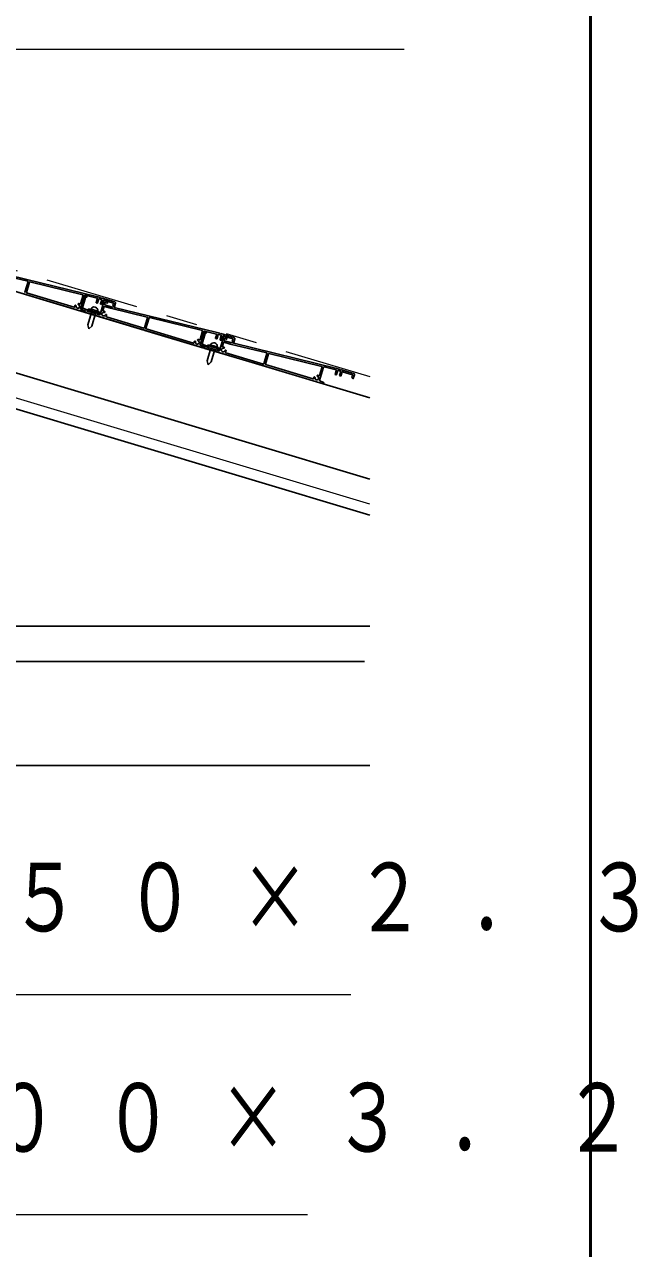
# Model space of a CAD drawing. Units: millimetres on the paper. Extents: x -385 to 224, y -9 to 267.
# Drawn here: x -18.15 to 1.51, y 197.31 to 236.57 of the extents above; entities that cross this region are included whole.
import ezdxf

# ---------------------------------------------------------------- set-up
doc = ezdxf.new("R2010")
doc.units = ezdxf.units.MM
doc.linetypes.add('USER3', pattern=[8, 3, -1, 1, -1, 1, -1])
doc.layers.add('LY_1', color=190, linetype='Continuous', lineweight=25)
doc.styles.add('ＭＳ ゴシック', font='')
doc.styles.get('ＭＳ ゴシック').set_extended_font_data('MS Gothic')

msp = doc.modelspace()

# ---------------------------------------------------------------- linework, layer by layer
at = {"layer": 'LY_1', "color": 7, "lineweight": 50}
msp.add_line((0, 0), (0, 267), dxfattribs=at)
at = {"layer": 'LY_1', "color": 7, "linetype": 'USER3', "lineweight": 13}
msp.add_line((-40.413, 235.275), (-7.076, 225.273), dxfattribs=at)
at = {"layer": 'LY_1', "color": 7}
for p, q in [((-7.076, 224.591), (-40.413, 234.592)), ((-7.076, 221.982), (-39.58, 231.733)), ((-7.076, 220.83), (-39.58, 230.581)), ((-15.998, 227.33), (-16.118, 226.93)), ((-16.111, 227.417), (-16.107, 227.433)), ((-15.728, 227.302), (-16.111, 227.417)), ((-16.094, 227.359), (-16.079, 227.407)), ((-15.775, 227.263), (-16.094, 227.359)), ((-16.017, 227.441), (-16.02, 227.43)), ((-15.794, 227.373), (-15.797, 227.363)), ((-15.775, 227.263), (-15.76, 227.311)), ((-15.728, 227.302), (-15.723, 227.318)), ((-15.304, 227.584), (-15.306, 227.584)), ((-16.087, 226.8), (-16.118, 226.93)), ((-15.87, 227.292), (-15.99, 226.892)), ((-16.087, 226.8), (-15.99, 226.892)), ((-12.167, 226.181), (-12.287, 225.781)), ((-12.28, 226.267), (-12.275, 226.283)), ((-11.897, 226.152), (-12.28, 226.267)), ((-12.263, 226.21), (-12.248, 226.258)), ((-11.943, 226.114), (-12.263, 226.21)), ((-12.186, 226.291), (-12.189, 226.28)), ((-12.039, 226.143), (-12.159, 225.742)), ((-11.962, 226.224), (-11.966, 226.213)), ((-11.943, 226.114), (-11.929, 226.162)), ((-11.897, 226.152), (-11.892, 226.168)), ((-11.473, 226.434), (-11.475, 226.434)), ((-12.256, 225.651), (-12.287, 225.781)), ((-12.256, 225.651), (-12.159, 225.742)), ((-7.642, 225.285), (-7.643, 225.285)), ((-39.58, 217.271), (-7.076, 217.271)), ((-7.243, 216.138), (-39.58, 216.138)), ((-7.076, 212.805), (-40.413, 212.805))]:
    msp.add_line(p, q, dxfattribs=at)
at = {"layer": 'LY_1', "color": 7, "lineweight": 13}
msp.add_line((-7.076, 221.184), (-39.58, 230.935), dxfattribs=at)
at = {"layer": 'LY_1'}
for p, q in [((-18.146, 227.912), (-20.029, 228.477)), ((-18.041, 228.329), (-19.217, 228.616)), ((-15.795, 227.833), (-19.101, 228.639)), ((-18.134, 227.982), (-18.034, 228.317)), ((-18.086, 227.967), (-17.985, 228.306)), ((-16.274, 227.898), (-17.973, 228.313)), ((-18.126, 227.923), (-18.146, 227.912)), ((-18.126, 227.923), (-18.115, 227.903)), ((-16.232, 227.338), (-18.115, 227.903)), ((-16.556, 227.498), (-18.08, 227.955)), ((-16.35, 227.609), (-16.266, 227.886)), ((-16.347, 227.445), (-16.217, 227.875)), ((-16.331, 227.44), (-16.21, 227.843)), ((-16.285, 227.476), (-16.187, 227.804)), ((-15.82, 227.788), (-16.206, 227.882)), ((-16.153, 227.836), (-16.197, 227.85)), ((-16.153, 227.817), (-16.179, 227.811)), ((-15.85, 227.651), (-15.812, 227.775)), ((-15.802, 227.637), (-15.764, 227.761)), ((-15.715, 227.809), (-15.795, 227.833)), ((-15.752, 227.768), (-15.675, 227.745)), ((-15.724, 227.259), (-15.589, 227.709)), ((-15.704, 227.789), (-15.715, 227.809)), ((-15.706, 227.608), (-15.669, 227.733)), ((-15.704, 227.789), (-15.683, 227.8)), ((-15.252, 227.67), (-15.683, 227.8)), ((-15.658, 227.594), (-15.621, 227.718)), ((-15.292, 227.63), (-15.608, 227.725)), ((-15.576, 227.715), (-15.484, 227.688)), ((-16.217, 227.386), (-16.341, 227.432)), ((-16.201, 227.382), (-16.325, 227.428)), ((-16.14, 227.412), (-16.279, 227.464)), ((-16.22, 227.345), (-16.211, 227.374)), ((-16.204, 227.34), (-16.195, 227.369)), ((-14.315, 226.763), (-16.197, 227.328)), ((-16.139, 227.383), (-16.134, 227.4)), ((-15.95, 227.316), (-16.132, 227.371)), ((-15.939, 227.295), (-15.95, 227.316)), ((-15.939, 227.295), (-15.918, 227.306)), ((-15.736, 227.252), (-15.918, 227.306)), ((-15.814, 227.63), (-15.843, 227.639)), ((-15.699, 227.596), (-15.671, 227.587)), ((-15.594, 227.519), (-15.631, 227.393)), ((-15.581, 227.525), (-15.385, 227.467)), ((-15.573, 227.586), (-15.555, 227.646)), ((-15.567, 227.573), (-15.334, 227.503)), ((-15.543, 227.653), (-15.528, 227.649)), ((-15.523, 227.645), (-15.508, 227.627)), ((-15.49, 227.631), (-15.477, 227.675)), ((-14.21, 227.18), (-15.385, 227.467)), ((-15.3, 227.518), (-15.326, 227.504)), ((-15.284, 227.509), (-15.316, 227.569)), ((-15.294, 227.591), (-15.285, 227.618)), ((-15.276, 227.495), (-15.286, 227.514)), ((-11.964, 226.684), (-15.27, 227.49)), ((-15.265, 227.511), (-15.23, 227.629)), ((-14.315, 226.826), (-15.52, 227.187)), ((-14.303, 226.832), (-14.202, 227.167)), ((-14.255, 226.818), (-14.154, 227.157)), ((-12.442, 226.749), (-14.142, 227.163)), ((-14.294, 226.774), (-14.315, 226.763)), ((-14.294, 226.774), (-14.283, 226.753)), ((-12.401, 226.189), (-14.283, 226.753)), ((-12.724, 226.348), (-14.248, 226.806)), ((-12.518, 226.459), (-12.435, 226.737)), ((-12.515, 226.295), (-12.386, 226.726)), ((-12.499, 226.291), (-12.378, 226.693)), ((-12.454, 226.327), (-12.355, 226.654)), ((-11.988, 226.638), (-12.374, 226.733)), ((-12.321, 226.687), (-12.366, 226.7)), ((-12.322, 226.667), (-12.348, 226.661)), ((-12.018, 226.502), (-11.981, 226.626)), ((-11.97, 226.488), (-11.933, 226.612)), ((-11.884, 226.66), (-11.964, 226.684)), ((-11.921, 226.619), (-11.844, 226.596)), ((-11.892, 226.109), (-11.757, 226.559)), ((-11.873, 226.639), (-11.884, 226.66)), ((-11.875, 226.459), (-11.837, 226.583)), ((-11.873, 226.639), (-11.852, 226.65)), ((-11.421, 226.521), (-11.852, 226.65)), ((-11.827, 226.444), (-11.789, 226.569)), ((-11.461, 226.481), (-11.777, 226.576)), ((-11.745, 226.566), (-11.652, 226.538)), ((-11.659, 226.481), (-11.646, 226.526)), ((-12.386, 226.237), (-12.509, 226.283)), ((-12.37, 226.232), (-12.493, 226.278)), ((-12.309, 226.263), (-12.448, 226.315)), ((-12.389, 226.195), (-12.38, 226.225)), ((-12.373, 226.191), (-12.364, 226.22)), ((-10.484, 225.613), (-12.366, 226.178)), ((-12.308, 226.234), (-12.303, 226.25)), ((-12.119, 226.167), (-12.301, 226.221)), ((-12.108, 226.146), (-12.119, 226.167)), ((-12.108, 226.146), (-12.087, 226.157)), ((-11.905, 226.102), (-12.087, 226.157)), ((-11.983, 226.481), (-12.012, 226.489)), ((-11.868, 226.446), (-11.839, 226.438)), ((-11.762, 226.369), (-11.8, 226.244)), ((-11.75, 226.376), (-11.554, 226.317)), ((-11.742, 226.436), (-11.724, 226.497)), ((-11.735, 226.424), (-11.502, 226.354)), ((-11.711, 226.504), (-11.696, 226.499)), ((-11.691, 226.496), (-11.676, 226.478)), ((-10.378, 226.031), (-11.554, 226.317)), ((-11.469, 226.369), (-11.495, 226.355)), ((-11.452, 226.36), (-11.485, 226.42)), ((-11.462, 226.441), (-11.454, 226.468)), ((-11.445, 226.346), (-11.455, 226.365)), ((-8.132, 225.534), (-11.438, 226.341)), ((-11.434, 226.361), (-11.399, 226.48)), ((-10.484, 225.676), (-11.689, 226.038)), ((-10.472, 225.683), (-10.371, 226.018)), ((-10.424, 225.669), (-10.322, 226.007)), ((-8.611, 225.6), (-10.31, 226.014)), ((-10.463, 225.625), (-10.484, 225.613)), ((-10.463, 225.625), (-10.452, 225.604)), ((-8.57, 225.039), (-10.452, 225.604)), ((-8.893, 225.199), (-10.417, 225.656)), ((-8.687, 225.31), (-8.604, 225.587)), ((-8.684, 225.146), (-8.555, 225.576)), ((-8.157, 225.489), (-8.543, 225.583)), ((-8.187, 225.352), (-8.15, 225.476)), ((-8.152, 225.331), (-8.18, 225.34)), ((-8.139, 225.338), (-8.102, 225.463)), ((-8.053, 225.511), (-8.132, 225.534)), ((-8.089, 225.469), (-8.013, 225.446)), ((-8.041, 225.49), (-8.053, 225.511)), ((-8.043, 225.309), (-8.006, 225.434)), ((-8.041, 225.49), (-8.021, 225.501)), ((-7.59, 225.372), (-8.021, 225.501)), ((-7.995, 225.295), (-7.958, 225.42)), ((-7.63, 225.331), (-7.946, 225.426)), ((-7.603, 225.212), (-7.567, 225.33)), ((-8.555, 225.088), (-8.678, 225.134)), ((-8.557, 225.046), (-8.549, 225.075)), ((-8.037, 225.297), (-8.008, 225.288)), ((-7.621, 225.21), (-7.654, 225.27)), ((-7.631, 225.292), (-7.623, 225.319))]:
    msp.add_line(p, q, dxfattribs=at)
at = {"layer": 'LY_1', "color": 7, "lineweight": 13}
for points in [[(-35.793, 233.479), (-33.447, 235.771), (-5.97, 235.771)], [(-41.191, 228.042), (-63.945, 205.452), (-7.687, 205.452)], [(-79.221, 213.712), (-63.833, 198.396), (-9.071, 198.396)]]:
    msp.add_lwpolyline(points, dxfattribs=at)
at = {"layer": 'LY_1'}
for centre, radius, start, end in [((-18.043, 228.32), 0.01, 343.3008, 76.2962), ((-17.975, 228.303), 0.01, 76.2962, 163.3008), ((-18.144, 227.985), 0.01, 253.3008, 343.3008), ((-18.077, 227.964), 0.01, 163.3008, 253.3008), ((-16.276, 227.889), 0.01, 343.3008, 76.2962), ((-16.208, 227.872), 0.01, 76.2962, 163.3008), ((-16.2, 227.84), 0.01, 73.3008, 163.3008), ((-16.177, 227.801), 0.01, 103.3008, 163.3008), ((-16.155, 227.827), 0.01, 283.3008, 73.3008), ((-15.822, 227.778), 0.01, 343.3008, 76.2962), ((-15.755, 227.759), 0.01, 73.3008, 163.3008), ((-15.678, 227.736), 0.01, 343.3008, 73.3008), ((-15.611, 227.715), 0.01, 73.3008, 163.3008), ((-15.579, 227.706), 0.01, 73.3008, 163.3008), ((-15.487, 227.678), 0.01, 343.3008, 73.3008), ((-16.551, 227.514), 0.0167, 253.3008, 4.5434), ((-16.436, 227.523), 0.0983, 167.2758, 184.5434), ((-16.513, 227.54), 0.02, 347.2758, 167.2758), ((-16.436, 227.523), 0.0583, 167.2758, 69.3257), ((-16.409, 227.596), 0.02, 69.3257, 249.3257), ((-16.436, 227.523), 0.0983, 52.0581, 69.3257), ((-16.366, 227.613), 0.0167, 232.0581, 343.3008), ((-16.337, 227.442), 0.01, 163.3008, 249.4867), ((-16.321, 227.437), 0.01, 163.3008, 249.4867), ((-16.275, 227.473), 0.01, 163.3008, 249.4867), ((-16.23, 227.348), 0.01, 253.3008, 343.3008), ((-16.221, 227.377), 0.01, 343.3008, 69.4867), ((-16.194, 227.337), 0.01, 163.3008, 253.3008), ((-16.205, 227.372), 0.01, 343.3008, 69.4867), ((-16.143, 227.403), 0.01, 343.3008, 69.4867), ((-16.129, 227.38), 0.01, 163.3008, 253.3008), ((-15.84, 227.648), 0.01, 163.3008, 253.3008), ((-15.811, 227.64), 0.01, 253.3008, 343.3008), ((-15.696, 227.605), 0.01, 163.3008, 253.3008), ((-15.668, 227.597), 0.01, 253.3008, 343.3008), ((-15.606, 227.274), 0.0583, 77.2758, 339.3257), ((-15.615, 227.388), 0.0167, 163.3008, 274.5434), ((-15.606, 227.274), 0.0983, 77.2758, 94.5434), ((-15.584, 227.516), 0.01, 73.3008, 163.3008), ((-15.589, 227.35), 0.02, 257.2758, 77.2758), ((-15.564, 227.583), 0.01, 163.3008, 253.3008), ((-15.546, 227.644), 0.01, 73.3008, 163.3008), ((-15.53, 227.639), 0.01, 39.2575, 73.3008), ((-15.5, 227.633), 0.01, 219.2575, 343.3008), ((-15.331, 227.513), 0.01, 253.3008, 298.3008), ((-15.307, 227.574), 0.01, 82.828, 208.3008), ((-15.303, 227.593), 0.01, 262.828, 343.3008), ((-15.295, 227.509), 0.01, 28.3008, 118.3008), ((-15.295, 227.509), 0.01, 28.3008, 118.3008), ((-15.295, 227.621), 0.01, 343.3008, 73.3008), ((-15.275, 227.514), 0.01, 208.3008, 343.3008), ((-15.267, 227.5), 0.01, 208.3008, 256.2962), ((-15.262, 227.638), 0.0333, 343.3008, 73.3008), ((-15.733, 227.261), 0.01, 253.3008, 343.3008), ((-15.533, 227.246), 0.02, 339.3257, 159.3257), ((-15.515, 227.203), 0.0167, 142.0581, 253.3008), ((-15.606, 227.274), 0.0983, 322.0581, 339.3257), ((-14.212, 227.17), 0.01, 343.3008, 76.2962), ((-14.144, 227.154), 0.01, 76.2962, 163.3008), ((-14.313, 226.835), 0.01, 253.3008, 343.3008), ((-14.246, 226.815), 0.01, 163.3008, 253.3008), ((-12.445, 226.739), 0.01, 343.3008, 76.2962), ((-12.377, 226.723), 0.01, 76.2962, 163.3008), ((-12.369, 226.691), 0.01, 73.3008, 163.3008), ((-12.346, 226.651), 0.01, 103.3008, 163.3008), ((-12.324, 226.677), 0.01, 283.3008, 73.3008), ((-11.991, 226.629), 0.01, 343.3008, 76.2962), ((-11.923, 226.609), 0.01, 73.3008, 163.3008), ((-11.847, 226.586), 0.01, 343.3008, 73.3008), ((-11.78, 226.566), 0.01, 73.3008, 163.3008), ((-11.748, 226.556), 0.01, 73.3008, 163.3008), ((-11.655, 226.529), 0.01, 343.3008, 73.3008), ((-11.431, 226.489), 0.0333, 343.3008, 73.3008), ((-12.72, 226.364), 0.0167, 253.3008, 4.5434), ((-12.605, 226.373), 0.0983, 167.2758, 184.5434), ((-12.681, 226.391), 0.02, 347.2758, 167.2758), ((-12.605, 226.373), 0.0583, 167.2758, 69.3257), ((-12.577, 226.447), 0.02, 69.3257, 249.3257), ((-12.605, 226.373), 0.0983, 52.0581, 69.3257), ((-12.534, 226.464), 0.0167, 232.0581, 343.3008), ((-12.506, 226.292), 0.01, 163.3008, 249.4867), ((-12.49, 226.288), 0.01, 163.3008, 249.4867), ((-12.444, 226.324), 0.01, 163.3008, 249.4867), ((-12.398, 226.198), 0.01, 253.3008, 343.3008), ((-12.389, 226.228), 0.01, 343.3008, 69.4867), ((-12.363, 226.188), 0.01, 163.3008, 253.3008), ((-12.373, 226.223), 0.01, 343.3008, 69.4867), ((-12.312, 226.253), 0.01, 343.3008, 69.4867), ((-12.298, 226.231), 0.01, 163.3008, 253.3008), ((-12.009, 226.499), 0.01, 163.3008, 253.3008), ((-11.98, 226.49), 0.01, 253.3008, 343.3008), ((-11.865, 226.456), 0.01, 163.3008, 253.3008), ((-11.836, 226.447), 0.01, 253.3008, 343.3008), ((-11.775, 226.124), 0.0583, 77.2758, 339.3257), ((-11.784, 226.239), 0.0167, 163.3008, 274.5434), ((-11.775, 226.124), 0.0983, 77.2758, 94.5434), ((-11.753, 226.366), 0.01, 73.3008, 163.3008), ((-11.758, 226.201), 0.02, 257.2758, 77.2758), ((-11.733, 226.434), 0.01, 163.3008, 253.3008), ((-11.714, 226.494), 0.01, 73.3008, 163.3008), ((-11.702, 226.097), 0.02, 339.3257, 159.3257), ((-11.699, 226.49), 0.01, 39.2575, 73.3008), ((-11.669, 226.484), 0.01, 219.2575, 343.3008), ((-11.499, 226.364), 0.01, 253.3008, 298.3008), ((-11.476, 226.424), 0.01, 82.828, 208.3008), ((-11.472, 226.444), 0.01, 262.828, 343.3008), ((-11.464, 226.36), 0.01, 28.3008, 118.3008), ((-11.464, 226.36), 0.01, 28.3008, 118.3008), ((-11.464, 226.471), 0.01, 343.3008, 73.3008), ((-11.444, 226.364), 0.01, 208.3008, 343.3008), ((-11.436, 226.35), 0.01, 208.3008, 256.2962), ((-11.902, 226.112), 0.01, 253.3008, 343.3008), ((-11.684, 226.054), 0.0167, 142.0581, 253.3008), ((-11.775, 226.124), 0.0983, 322.0581, 339.3257), ((-10.381, 226.021), 0.01, 343.3008, 76.2962), ((-10.313, 226.004), 0.01, 76.2962, 163.3008), ((-10.481, 225.686), 0.01, 253.3008, 343.3008), ((-10.414, 225.666), 0.01, 163.3008, 253.3008), ((-8.613, 225.59), 0.01, 343.3008, 76.2962), ((-8.545, 225.573), 0.01, 76.2962, 163.3008), ((-8.177, 225.35), 0.01, 163.3008, 253.3008), ((-8.159, 225.479), 0.01, 343.3008, 76.2962), ((-8.149, 225.341), 0.01, 253.3008, 343.3008), ((-8.092, 225.46), 0.01, 73.3008, 163.3008), ((-8.016, 225.437), 0.01, 343.3008, 73.3008), ((-7.949, 225.417), 0.01, 73.3008, 163.3008), ((-7.632, 225.322), 0.01, 343.3008, 73.3008), ((-7.599, 225.34), 0.0333, 343.3008, 73.3008), ((-8.888, 225.215), 0.0167, 253.3008, 4.5434), ((-8.774, 225.224), 0.0983, 167.2758, 184.5434), ((-8.85, 225.241), 0.02, 347.2758, 167.2758), ((-8.774, 225.224), 0.0583, 167.2758, 69.3257), ((-8.746, 225.297), 0.02, 69.3257, 249.3257), ((-8.774, 225.224), 0.0983, 52.0581, 69.3257), ((-8.703, 225.315), 0.0167, 232.0581, 343.3008), ((-8.674, 225.143), 0.01, 163.3008, 249.4867), ((-8.567, 225.049), 0.01, 253.3008, 343.3008), ((-8.558, 225.078), 0.01, 343.3008, 69.4867), ((-8.034, 225.307), 0.01, 163.3008, 253.3008), ((-8.005, 225.298), 0.01, 253.3008, 343.3008), ((-7.645, 225.275), 0.01, 82.828, 208.3008), ((-7.641, 225.295), 0.01, 262.828, 343.3008), ((-7.612, 225.215), 0.01, 208.3008, 343.3008)]:
    msp.add_arc(centre, radius, start, end, dxfattribs=at)
at = {"layer": 'LY_1', "color": 7}
for centre, radius, start, end in [((-16.083, 226.816), 0.617, 54.3761, 92.2254), ((-15.912, 227.386), 0.119, 354.0124, 152.5891), ((-12.251, 225.667), 0.617, 54.3761, 92.2254), ((-12.08, 226.236), 0.119, 354.0124, 152.5891)]:
    msp.add_arc(centre, radius, start, end, dxfattribs=at)

# ---------------------------------------------------------------- texts
at = {"layer": 'LY_1', "color": 7, "char_height": 2.199, "attachment_point": 4, "style": 'ＭＳ ゴシック'}
for s, insert in [('\\T1.64;\\W0.75;棟木／束：□－１００×５０×２．３', (-59.19, 208.452)), ('\\T1.64;\\W0.75;つなぎ梁：□ー１００×１００×３．２', (-63.577, 201.396))]:
    msp.add_mtext(s, dxfattribs=dict(at, insert=insert))

doc.saveas('drawing.dxf')
